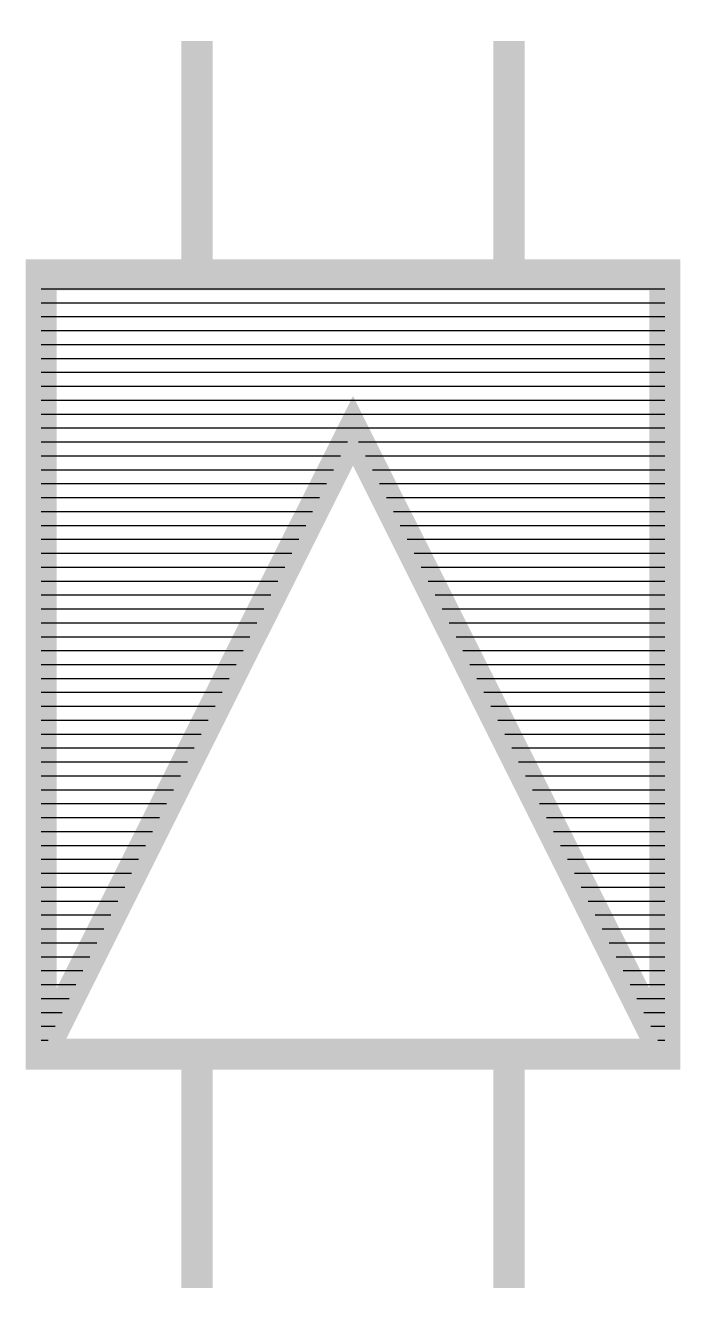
# Model space of a CAD drawing. Extents: x -2.9 to 2.9, y -5.7 to 5.7.
import ezdxf

# ---------------------------------------------------------------- set-up
doc = ezdxf.new("R2010")
doc.units = 0
doc.header["$LTSCALE"] = 4
doc.header["$MEASUREMENT"] = 0
doc.layers.get('0').update_dxf_attribs({"linetype": 'CONTINUOUS'})
doc.layers.add('ROOD', color=1, linetype='CONTINUOUS')
doc.layers.add('VEILIG', color=7, linetype='CONTINUOUS')

# ---------------------------------------------------------------- blocks, each defined once
blk = doc.blocks.new('*X0')
at = {"color": 0}
for p, q in [((59.95, 116.125), (65.55, 116.125)), ((59.95, 116), (65.55, 116)), ((59.95, 115.875), (65.55, 115.875)), ((59.95, 115.75), (65.55, 115.75)), ((59.95, 115.625), (65.55, 115.625)), ((59.95, 115.5), (65.55, 115.5)), ((59.95, 115.375), (65.55, 115.375)), ((59.95, 115.25), (65.55, 115.25)), ((59.95, 115.125), (65.55, 115.125)), ((59.95, 115), (65.55, 115)), ((59.95, 114.875), (65.55, 114.875)), ((59.95, 114.75), (62.7, 114.75)), ((62.8, 114.75), (65.55, 114.75)), ((59.95, 114.625), (62.6375, 114.625)), ((62.8625, 114.625), (65.55, 114.625)), ((59.95, 114.5), (62.575, 114.5)), ((62.925, 114.5), (65.55, 114.5)), ((59.95, 114.375), (62.5125, 114.375)), ((62.9875, 114.375), (65.55, 114.375)), ((59.95, 114.25), (62.45, 114.25)), ((63.05, 114.25), (65.55, 114.25)), ((59.95, 114.125), (62.3875, 114.125)), ((63.1125, 114.125), (65.55, 114.125)), ((59.95, 114), (62.325, 114)), ((63.175, 114), (65.55, 114)), ((59.95, 113.875), (62.2625, 113.875)), ((63.2375, 113.875), (65.55, 113.875)), ((59.95, 113.75), (62.2, 113.75)), ((63.3, 113.75), (65.55, 113.75)), ((59.95, 113.625), (62.1375, 113.625)), ((63.3625, 113.625), (65.55, 113.625)), ((59.95, 113.5), (62.075, 113.5)), ((63.425, 113.5), (65.55, 113.5)), ((59.95, 113.375), (62.0125, 113.375)), ((63.4875, 113.375), (65.55, 113.375)), ((59.95, 113.25), (61.95, 113.25)), ((63.55, 113.25), (65.55, 113.25)), ((59.95, 113.125), (61.8875, 113.125)), ((63.6125, 113.125), (65.55, 113.125)), ((59.95, 113), (61.825, 113)), ((63.675, 113), (65.55, 113)), ((59.95, 112.875), (61.7625, 112.875)), ((63.7375, 112.875), (65.55, 112.875)), ((59.95, 112.75), (61.7, 112.75)), ((63.8, 112.75), (65.55, 112.75)), ((59.95, 112.625), (61.6375, 112.625)), ((63.8625, 112.625), (65.55, 112.625)), ((59.95, 112.5), (61.575, 112.5)), ((63.925, 112.5), (65.55, 112.5)), ((59.95, 112.375), (61.5125, 112.375)), ((63.9875, 112.375), (65.55, 112.375)), ((59.95, 112.25), (61.45, 112.25)), ((64.05, 112.25), (65.55, 112.25)), ((59.95, 112.125), (61.3875, 112.125)), ((64.1125, 112.125), (65.55, 112.125)), ((59.95, 112), (61.325, 112)), ((64.175, 112), (65.55, 112)), ((59.95, 111.875), (61.2625, 111.875)), ((64.2375, 111.875), (65.55, 111.875)), ((59.95, 111.75), (61.2, 111.75)), ((64.3, 111.75), (65.55, 111.75)), ((59.95, 111.625), (61.1375, 111.625)), ((64.3625, 111.625), (65.55, 111.625)), ((59.95, 111.5), (61.075, 111.5)), ((64.425, 111.5), (65.55, 111.5)), ((59.95, 111.375), (61.0125, 111.375)), ((64.4875, 111.375), (65.55, 111.375)), ((59.95, 111.25), (60.95, 111.25)), ((64.55, 111.25), (65.55, 111.25)), ((59.95, 111.125), (60.8875, 111.125)), ((64.6125, 111.125), (65.55, 111.125)), ((59.95, 111), (60.825, 111)), ((64.675, 111), (65.55, 111)), ((59.95, 110.875), (60.7625, 110.875)), ((64.7375, 110.875), (65.55, 110.875)), ((59.95, 110.75), (60.7, 110.75)), ((64.8, 110.75), (65.55, 110.75)), ((59.95, 110.625), (60.6375, 110.625)), ((64.8625, 110.625), (65.55, 110.625)), ((59.95, 110.5), (60.575, 110.5)), ((64.925, 110.5), (65.55, 110.5)), ((59.95, 110.375), (60.5125, 110.375)), ((64.9875, 110.375), (65.55, 110.375)), ((59.95, 110.25), (60.45, 110.25)), ((65.05, 110.25), (65.55, 110.25)), ((59.95, 110.125), (60.3875, 110.125)), ((65.1125, 110.125), (65.55, 110.125)), ((59.95, 110), (60.325, 110)), ((65.175, 110), (65.55, 110)), ((59.95, 109.875), (60.2625, 109.875)), ((65.2375, 109.875), (65.55, 109.875)), ((59.95, 109.75), (60.2, 109.75)), ((65.3, 109.75), (65.55, 109.75)), ((59.95, 109.625), (60.1375, 109.625)), ((65.3625, 109.625), (65.55, 109.625)), ((59.95, 109.5), (60.075, 109.5)), ((65.425, 109.5), (65.55, 109.5)), ((59.95, 109.375), (60.0125, 109.375)), ((65.4875, 109.375), (65.55, 109.375))]:
    blk.add_line(p, q, dxfattribs=at)

msp = doc.modelspace()

# ---------------------------------------------------------------- linework, layer by layer
at = {"layer": 'VEILIG', "const_width": 0.28}
for points in [[(-1.4, 5.6), (-1.4, 3.5)], [(1.4, 5.6), (1.4, 3.5)], [(-2.8, -3.5), (0, 2.1), (2.8, -3.5)], [(-1.4, -3.5), (-1.4, -5.6)], [(1.4, -3.5), (1.4, -5.6)]]:
    msp.add_lwpolyline(points, dxfattribs=at)
msp.add_lwpolyline([(2.8, 3.5), (-2.8, 3.5), (-2.8, -3.5), (2.8, -3.5)], close=True, dxfattribs=at)

# ---------------------------------------------------------------- block references
at = {"layer": 'ROOD'}
msp.add_blockref('*X0', (-62.75, -112.75), dxfattribs=at)

doc.saveas('drawing.dxf')
